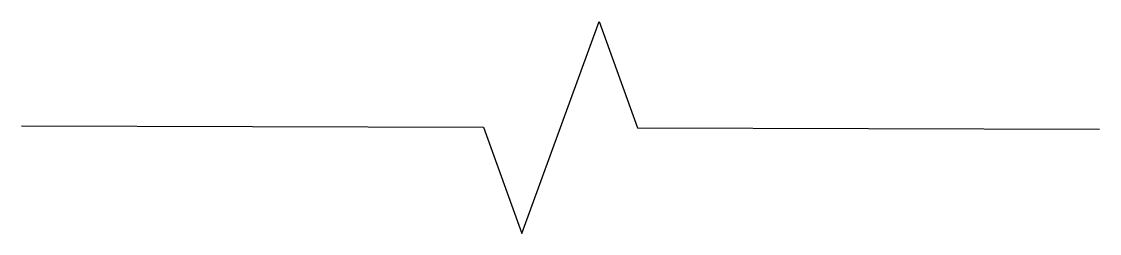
# Model space of a CAD drawing. Header units: millimetres. Extents: x 0 to 10.5, y -1 to 1.
import ezdxf

# ---------------------------------------------------------------- set-up
doc = ezdxf.new("R2010")
doc.units = ezdxf.units.MM

msp = doc.modelspace()

# ---------------------------------------------------------------- linework, layer by layer
at = {"linetype": 'Continuous'}
msp.add_lwpolyline([(0, 0), (4.5, -0.015), (4.872, -1.046), (5.628, 1.012), (6, -0.019), (10.5, -0.034)], dxfattribs=at)

doc.saveas('drawing.dxf')
